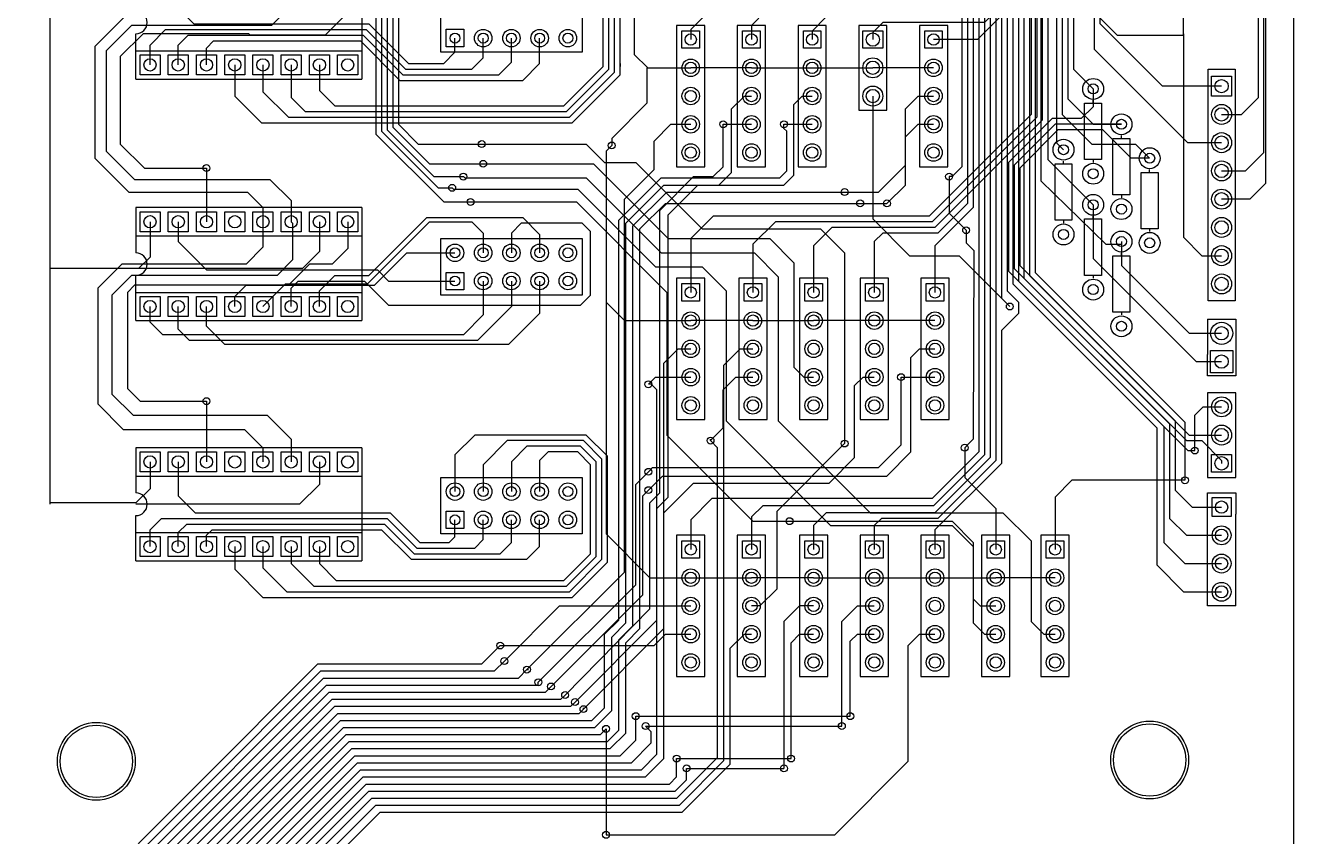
# Model space of a CAD drawing. Header units: millimetres. Extents: x 7 to 471, y -359 to -66.
# Drawn here: x 357.1 to 471.2, y -261 to -188.1 of the extents above; entities that cross this region are included whole.
import ezdxf

# ---------------------------------------------------------------- set-up
doc = ezdxf.new("R2010")
doc.units = ezdxf.units.MM

msp = doc.modelspace()

# ---------------------------------------------------------------- linework, layer by layer
for points in [[(471.17, -65.97), (471.17, -111.38), (471.17, -172.47), (471.17, -238.89), (471.17, -300.48)], [(376.05, -90.04), (387.48, -90.04), (390.14, -92.71), (390.14, -197.23), (393.45, -200.53), (398.27, -200.53)], [(390.65, -95.5), (390.65, -196.98), (392.43, -198.76), (398.14, -198.76)], [(389.64, -97.91), (389.64, -197.48), (393.83, -201.68), (396.49, -201.68)], [(389.13, -98.17), (389.13, -197.61), (394.21, -202.69), (395.48, -202.69)], [(389.13, -98.17), (389.13, -197.61), (390.91, -199.39)], [(432.44, -99.82), (432.44, -102.62), (433.96, -104.14), (445.64, -104.14), (448.44, -106.93), (448.44, -155.7), (445.9, -158.24), (445.9, -211.33), (458.85, -224.28), (458.85, -236.6), (461.26, -239.01), (464.69, -239.01)], [(434.98, -99.82), (434.98, -101.98), (436.63, -103.63), (446.02, -103.63), (448.95, -106.56), (448.95, -155.96), (446.41, -158.5), (446.41, -211.07), (459.49, -224.15), (459.49, -234.57), (461.39, -236.47), (464.69, -236.47)], [(437.51, -99.82), (437.51, -101.98), (438.66, -103.12), (446.28, -103.12), (449.45, -106.3), (449.45, -156.21), (446.91, -158.75), (446.91, -210.82), (459.99, -223.9), (459.99, -232.41), (461.52, -233.93), (464.69, -233.93)], [(440.05, -99.82), (440.05, -101.85), (440.82, -102.62), (446.53, -102.62), (449.96, -106.04), (449.96, -156.46), (447.42, -159), (447.42, -210.57), (460.5, -223.65), (460.5, -229.87), (462.03, -231.39), (464.69, -231.39)], [(442.59, -99.82), (442.59, -100.97), (443.74, -102.11), (446.79, -102.11), (450.47, -105.79), (450.47, -156.72), (447.93, -159.26), (447.93, -210.31), (461.39, -223.77), (461.39, -228.98)], [(388.62, -101.16), (388.62, -197.87), (394.72, -203.96), (397.13, -203.96)], [(432.44, -109.98), (432.44, -113.66), (433.58, -114.81), (445.26, -114.81), (445.9, -115.44), (445.9, -154.43), (443.36, -156.97), (443.36, -226.69), (438.78, -231.27), (423.42, -231.27), (422.4, -232.28), (422.4, -235.2)], [(434.98, -109.98), (434.98, -113.28), (435.99, -114.3), (445.52, -114.3), (446.41, -115.19), (446.41, -154.69), (443.86, -157.23), (443.86, -226.95), (438.91, -231.9), (429.13, -231.9), (427.99, -233.05), (427.99, -235.2)], [(437.51, -109.98), (437.51, -112.52), (438.78, -113.79), (445.77, -113.79), (446.91, -114.93), (446.91, -154.94), (444.37, -157.48), (444.37, -227.2), (439.17, -232.41), (434.09, -232.41), (433.45, -233.05), (433.45, -235.2)], [(442.59, -109.98), (442.59, -112.01), (443.36, -112.78), (446.28, -112.78), (447.93, -114.43), (447.93, -155.45), (445.39, -157.99), (445.39, -211.96), (446.41, -212.98), (446.41, -213.99), (444.88, -215.52), (444.88, -227.46), (438.91, -233.43), (438.91, -235.2)], [(440.05, -109.98), (440.05, -112.27), (441.07, -113.28), (446.02, -113.28), (447.42, -114.68), (447.42, -155.2), (444.88, -157.73), (444.88, -212.6), (445.64, -213.36)], [(464.69, -198.63), (461.64, -198.63), (453.26, -190.25), (453.26, -117.6), (454.28, -116.59), (457.07, -116.59)], [(464.69, -201.17), (466.85, -201.17), (468.5, -199.52), (468.5, -120.4), (464.57, -116.46), (459.74, -116.46), (459.61, -116.59)], [(464.69, -193.55), (459.36, -193.55), (453.77, -187.96), (453.77, -119.63), (454.28, -119.13), (457.07, -119.13)], [(464.69, -196.09), (466.47, -196.09), (468, -194.56), (468, -122.05), (465.07, -119.13), (459.61, -119.13)], [(437.51, -120.27), (437.51, -123.06), (438.66, -124.21), (443.1, -124.21), (445.44, -126.55), (445.44, -154.12), (442.85, -156.72), (442.85, -226.44), (438.66, -230.63), (418.85, -230.63), (416.94, -232.54), (416.94, -235.2)], [(432.44, -120.27), (432.44, -123.95), (433.96, -125.48), (442.85, -125.48), (444.5, -127.13), (444.5, -153.78), (441.83, -156.45), (441.83, -204.09), (439.17, -206.76), (434.21, -206.76), (433.45, -207.52), (433.45, -212.09)], [(434.98, -120.27), (434.98, -122.94), (436.88, -124.84), (442.98, -124.84), (444.99, -126.86), (444.99, -153.93), (442.34, -156.58), (442.34, -204.47), (438.91, -207.9), (438.91, -212.09)], [(411.73, -164.97), (410.59, -166.12), (410.59, -182.75), (411.86, -184.02), (411.86, -190.69), (413.07, -191.9), (416.94, -191.9)], [(435.36, -165.1), (435.36, -167.39), (436.63, -168.66), (443.86, -168.66), (447.55, -172.34), (447.55, -196.09), (444.75, -198.88)], [(437.9, -165.1), (437.9, -166.62), (439.42, -168.15), (444.12, -168.15), (448.06, -172.09), (448.06, -196.34), (444.75, -199.64)], [(440.44, -165.1), (440.44, -166.5), (441.58, -167.64), (444.37, -167.64), (448.56, -171.83), (448.56, -196.6), (444.75, -200.41)], [(451.36, -168.53), (458.98, -168.53), (461.9, -165.61), (466.6, -165.61), (468.63, -167.64), (468.63, -202.31), (467.23, -203.71), (464.69, -203.71)], [(448.44, -167.13), (448.44, -202.06), (454.28, -207.77), (455.68, -207.77)], [(449.07, -167.26), (449.07, -200.15), (453.14, -204.22)], [(449.83, -167.39), (449.83, -198.63), (450.47, -199.26)], [(450.34, -167.51), (450.34, -196.09), (453.01, -198.76), (456.95, -198.76), (458.22, -200.03)], [(359.28, -175.45), (359.28, -231.14)], [(422.66, -175.51), (422.66, -177.29), (423.8, -178.43), (438.15, -178.43), (441.32, -181.61), (441.32, -200.79), (440.44, -201.68), (440.18, -201.68)], [(383.41, -177.16), (417.45, -177.16), (419.74, -179.45), (425.83, -179.45), (426.08, -179.2), (451.1, -179.2), (453.14, -181.23), (453.14, -186.82), (455.29, -188.98), (461.26, -188.98), (461.26, -188.85), (461.26, -184.28), (461.52, -184.02), (464.69, -184.02)], [(410.59, -191.77), (410.59, -184.79), (406.91, -181.1), (398.27, -181.1), (395.73, -183.64), (395.73, -186.69)], [(378.46, -191.64), (378.46, -194.06), (380.75, -196.34), (406.02, -196.34), (410.08, -192.28), (410.08, -185.04), (406.91, -181.86), (405.64, -181.86)], [(381, -191.64), (381, -194.56), (382.27, -195.83), (405.76, -195.83), (409.57, -192.02), (409.57, -185.29), (406.91, -182.63), (402.21, -182.63), (400.81, -184.02), (400.81, -186.69)], [(383.54, -191.64), (383.54, -193.93), (384.94, -195.33), (405.51, -195.33), (409.07, -191.77), (409.07, -185.55), (406.65, -183.13), (404.88, -183.13), (403.35, -184.66), (403.35, -186.69)], [(378.46, -184.02), (378.46, -186.06), (377.19, -187.33), (366.01, -187.33), (363.35, -189.99), (363.35, -200.03), (366.39, -203.07), (377.06, -203.07), (378.46, -204.47), (378.46, -205.74)], [(386.08, -184.02), (386.08, -186.94), (384.05, -188.98), (377.32, -188.98), (377.19, -188.85), (367.67, -188.85), (365.63, -190.88), (365.63, -198.76), (367.79, -200.91), (373.38, -200.91)], [(370.84, -184.02), (370.84, -186.56), (372.24, -187.96), (387.99, -187.96), (391.54, -191.52), (394.72, -191.52), (395.73, -190.5), (395.73, -189.23)], [(381, -184.02), (381, -186.31), (379.22, -188.09), (376.05, -188.09)], [(445.01, -183.85), (445.01, -183.9), (442.59, -186.31), (419.1, -186.31), (416.94, -188.47), (416.94, -189.36)], [(445.52, -184.15), (442.85, -186.82), (423.67, -186.82), (422.4, -188.09), (422.4, -189.36)], [(446.02, -184.02), (446.02, -184.4), (443.1, -187.33), (429.13, -187.33), (427.86, -188.6), (427.86, -189.36)], [(446.53, -184.66), (443.36, -187.83), (434.21, -187.83), (433.32, -188.72), (433.32, -189.36)], [(387.35, -185.29), (387.35, -190.37)], [(447.04, -185.04), (442.72, -189.36), (438.78, -189.36)], [(450.85, -185.67), (450.85, -194.69), (453.14, -196.98), (455.68, -196.98)], [(451.36, -185.04), (451.36, -192.02), (453.14, -193.8)], [(376.05, -188.09), (366.65, -188.09), (364.36, -190.37), (364.36, -199.39), (366.9, -201.93), (379.09, -201.93), (381, -203.84), (381, -205.74)], [(418.21, -189.99), (418.21, -188.09), (415.67, -188.09), (415.67, -200.79), (418.21, -200.79)], [(423.67, -189.99), (423.67, -188.09), (421.13, -188.09), (421.13, -200.79), (423.67, -200.79)], [(429.13, -189.99), (429.13, -188.09), (426.59, -188.09), (426.59, -200.79), (429.13, -200.79)], [(434.59, -189.99), (434.59, -188.09), (432.05, -188.09), (432.05, -195.71), (434.59, -195.71)], [(440.05, -189.99), (440.05, -188.09), (437.51, -188.09), (437.51, -200.79), (440.05, -200.79)], [(367.03, -190.37), (367.03, -188.85)], [(368.3, -191.64), (368.3, -189.87), (369.7, -188.47), (387.73, -188.47), (391.29, -192.02), (397.26, -192.02), (398.27, -191.01), (398.27, -189.23)], [(370.84, -191.64), (370.84, -189.87), (371.73, -188.98), (387.48, -188.98), (391.03, -192.53), (399.67, -192.53), (400.81, -191.39), (400.81, -189.23)], [(373.38, -191.64), (373.38, -190.12), (374.01, -189.48), (387.22, -189.48), (390.78, -193.04), (401.83, -193.04), (403.35, -191.52), (403.35, -189.23)], [(461.26, -188.85), (461.26, -207.14), (462.92, -208.79), (464.69, -208.79)], [(367.03, -192.91), (367.03, -190.37)], [(367.03, -190.37), (387.35, -190.37)], [(387.35, -190.37), (387.35, -192.91)], [(418.21, -200.79), (418.21, -189.99)], [(423.67, -200.79), (423.67, -189.99)], [(429.13, -200.79), (429.13, -189.99)], [(434.59, -195.71), (434.59, -189.99)], [(440.05, -200.79), (440.05, -189.99)], [(375.92, -191.64), (375.92, -194.44), (378.33, -196.85), (406.27, -196.85), (410.59, -192.53), (410.59, -191.52), (410.59, -191.77)], [(413, -191.9), (413, -195.07), (409.83, -198.25), (409.83, -198.88)], [(422.4, -191.9), (416.94, -191.9)], [(422.4, -191.9), (427.86, -191.9)], [(427.86, -191.9), (433.32, -191.9)], [(438.78, -191.9), (433.32, -191.9)], [(463.47, -212.85), (463.47, -192.03)], [(463.47, -192.03), (465.91, -192.03)], [(465.91, -192.03), (465.91, -212.85)], [(367.03, -192.91), (387.35, -192.91)], [(453.14, -193.8), (453.14, -195.4), (452.07, -196.47), (449.45, -196.47), (445.52, -200.41)], [(255.4, -259.59), (255.4, -256.54), (256.29, -255.65), (268.22, -255.65), (272.8, -260.22), (272.8, -278.51), (276.61, -282.32), (354.58, -282.32), (385.7, -251.21), (408.3, -251.21), (409.83, -249.68), (409.83, -243.08), (411.1, -241.81), (411.1, -205.87), (414.53, -202.44), (425.32, -202.44), (426.21, -201.55), (426.21, -195.2), (426.97, -194.44), (427.86, -194.44)], [(413.89, -231.78), (413.89, -231.52), (414.91, -230.51), (414.91, -205.11), (417.58, -202.44), (419.48, -202.44), (420.62, -201.3), (420.62, -195.58), (421.77, -194.44), (422.4, -194.44)], [(433.32, -194.44), (433.32, -205.49), (436.63, -208.79), (441.07, -208.79), (445.64, -213.36)], [(434.59, -204.09), (436.25, -202.44), (436.25, -195.58), (437.39, -194.44), (438.78, -194.44)], [(452.37, -195.07), (453.14, -195.07)], [(452.37, -200.15), (452.37, -195.07)], [(453.14, -195.07), (453.14, -194.82)], [(453.14, -195.07), (453.9, -195.07)], [(453.9, -195.07), (453.9, -200.15)], [(252.86, -259.59), (252.86, -256.29), (254, -255.14), (268.48, -255.14), (273.3, -259.97), (273.3, -278.26), (276.86, -281.81), (354.2, -281.81), (385.45, -250.57), (408.05, -250.57), (409.19, -249.43), (409.19, -242.82), (410.46, -241.55), (410.46, -205.61), (414.27, -201.8), (424.94, -201.8), (425.58, -201.17), (425.58, -197.61), (425.32, -197.36), (425.32, -196.98)], [(402.21, -246), (410.97, -237.24), (410.97, -203.71), (413.64, -201.04), (413.64, -198.5), (415.16, -196.98), (416.94, -196.98)], [(413.26, -231.01), (414.15, -230.12), (414.15, -204.72), (417.2, -201.68), (418.97, -201.68), (419.86, -200.79), (419.86, -196.98)], [(419.86, -196.98), (422.4, -196.98)], [(425.32, -196.98), (427.86, -196.98)], [(433.83, -203.07), (436.25, -200.66), (436.25, -198.12), (437.39, -196.98), (438.78, -196.98)], [(455.68, -196.98), (449.71, -196.98), (446.02, -200.66)], [(458.22, -200.03), (456.56, -200.03), (454.02, -197.48), (449.96, -197.48), (446.53, -200.91)], [(454.91, -198.25), (455.68, -198.25)], [(454.91, -203.33), (454.91, -198.25)], [(455.68, -198.25), (455.68, -197.99)], [(455.68, -198.25), (456.44, -198.25)], [(456.44, -198.25), (456.44, -203.33)], [(398.14, -198.76), (407.54, -198.76), (409.19, -200.41), (411.99, -200.41), (417.96, -206.38), (428.62, -206.38), (430.78, -208.53), (430.78, -225.68)], [(409.83, -198.88), (409.32, -199.39), (409.32, -212.98), (410.97, -214.63), (416.94, -214.63)], [(444.75, -198.88), (438.4, -205.23), (418.97, -205.23), (416.94, -207.26), (416.94, -212.09)], [(398.27, -200.53), (408.18, -200.53), (414.91, -207.26), (424.05, -207.26), (426.21, -209.42), (426.21, -218.82), (427.1, -219.71), (427.99, -219.71)], [(444.75, -199.64), (438.66, -205.74), (424.56, -205.74), (422.53, -207.77), (422.53, -212.09)], [(444.75, -200.41), (438.91, -206.25), (429.64, -206.25), (427.99, -207.9), (427.99, -212.09)], [(445.52, -200.41), (445.52, -210.18), (461.64, -226.31), (462.28, -226.31)], [(446.02, -200.66), (446.02, -209.93), (461.52, -225.42), (462.92, -225.42), (464.69, -227.2), (464.69, -227.46)], [(449.71, -200.53), (450.47, -200.53)], [(449.71, -205.61), (449.71, -200.53)], [(450.47, -200.53), (450.47, -200.28)], [(450.47, -200.53), (451.23, -200.53)], [(451.23, -200.53), (451.23, -205.61)], [(453.14, -200.15), (452.37, -200.15)], [(453.14, -200.15), (453.14, -200.41)], [(453.9, -200.15), (453.14, -200.15)], [(373.38, -200.91), (373.38, -205.74)], [(396.49, -201.68), (396.62, -201.8), (407.54, -201.8), (414.27, -208.53), (422.66, -208.53), (424.81, -210.69), (424.81, -223.65), (433.07, -231.9), (445.01, -231.9), (447.55, -234.44), (447.55, -241.68), (448.69, -242.82), (449.71, -242.82)], [(440.18, -201.68), (440.18, -204.98), (441.71, -206.5)], [(446.53, -200.91), (446.53, -209.68), (461.77, -224.92), (464.69, -224.92)], [(457.45, -201.3), (458.22, -201.3)], [(457.45, -206.38), (457.45, -201.3)], [(458.22, -201.3), (458.22, -201.04)], [(458.22, -201.3), (458.98, -201.3)], [(458.98, -201.3), (458.98, -206.38)], [(395.48, -202.69), (395.6, -202.82), (406.78, -202.82), (413.77, -209.8), (417.96, -209.8), (420.12, -211.96), (420.12, -223.65), (429.51, -233.05), (440.44, -233.05), (442.34, -234.95), (442.34, -241.81), (443.36, -242.82), (444.37, -242.82)], [(260.48, -259.59), (260.48, -257.94), (261.75, -256.67), (267.72, -256.67), (271.78, -260.73), (271.78, -279.02), (276.1, -283.34), (355.35, -283.34), (386.21, -252.48), (409.45, -252.48), (410.46, -251.46), (410.46, -243.33), (411.73, -242.06), (411.73, -206.12), (414.78, -203.07), (430.78, -203.07)], [(263.02, -259.59), (263.02, -257.94), (263.78, -257.17), (267.46, -257.17), (271.27, -260.98), (271.27, -279.27), (275.84, -283.85), (355.73, -283.85), (386.46, -253.11), (409.7, -253.11), (411.1, -251.71), (411.1, -243.59), (412.37, -242.32), (412.37, -206.38), (414.66, -204.09), (432.18, -204.09)], [(397.13, -203.96), (406.65, -203.96), (414.78, -212.09), (414.78, -224.92), (422.53, -232.66), (425.83, -232.66)], [(430.78, -203.07), (433.83, -203.07)], [(432.18, -204.09), (434.59, -204.09)], [(455.68, -203.33), (454.91, -203.33)], [(455.68, -203.33), (455.68, -203.58)], [(456.44, -203.33), (455.68, -203.33)], [(387.35, -204.47), (367.03, -204.47)], [(367.03, -204.47), (367.03, -207.01)], [(387.35, -204.47), (387.35, -207.01)], [(453.14, -204.22), (453.14, -209.04), (462.41, -218.31), (464.69, -218.31)], [(453.14, -205.49), (453.14, -205.23)], [(368.3, -205.74), (368.3, -208.91), (367.28, -209.93), (359.28, -209.93)], [(378.46, -205.74), (378.46, -208.03), (376.94, -209.55), (365.76, -209.55), (363.6, -211.71), (363.6, -222.12), (365.89, -224.41), (376.81, -224.41), (378.46, -226.06), (378.46, -227.33)], [(381, -205.74), (381.13, -205.87), (381.13, -209.17), (379.73, -210.57), (366.65, -210.57), (364.87, -212.34), (364.87, -221.23), (366.78, -223.14), (378.84, -223.14), (381, -225.3), (381, -227.33)], [(386.08, -205.74), (386.08, -208.15), (384.68, -209.55), (382.65, -209.55), (380.75, -211.45), (366.9, -211.45), (366.27, -212.09), (366.27, -213.87)], [(383.54, -205.74), (383.54, -208.41), (382.02, -209.93), (366.33, -209.93)], [(370.84, -205.74), (370.84, -207.52), (373.38, -210.06), (388.75, -210.06), (389.76, -211.07), (395.73, -211.07)], [(378.46, -213.36), (380.49, -211.33), (387.86, -211.33), (393.45, -205.74), (397.26, -205.74), (398.27, -206.76), (398.27, -208.53)], [(381, -213.36), (381, -211.71), (381.63, -211.07), (387.6, -211.07), (389.76, -213.23), (407.03, -213.23), (407.92, -212.34), (407.92, -206.63), (407.16, -205.87), (401.7, -205.87), (400.81, -206.76), (400.81, -208.53)], [(383.54, -213.36), (383.54, -211.96), (384.94, -210.57), (387.99, -210.57), (393.19, -205.36), (401.83, -205.36), (403.35, -206.88), (403.35, -208.53)], [(450.47, -205.61), (449.71, -205.61)], [(450.47, -205.61), (450.47, -205.87)], [(451.23, -205.61), (450.47, -205.61)], [(452.37, -205.49), (453.14, -205.49)], [(452.37, -210.57), (452.37, -205.49)], [(453.14, -205.49), (453.9, -205.49)], [(453.9, -205.49), (453.9, -210.57)], [(458.22, -206.38), (457.45, -206.38)], [(458.22, -206.38), (458.22, -206.63)], [(458.98, -206.38), (458.22, -206.38)], [(367.03, -207.01), (387.35, -207.01)], [(367.03, -207.01), (367.03, -208.53)], [(387.35, -207.01), (387.35, -212.09)], [(441.71, -206.5), (441.71, -207.64), (442.39, -208.33), (442.34, -225.3), (441.96, -225.68), (441.58, -226.06)], [(455.68, -207.52), (455.68, -209.68), (461.77, -215.77), (464.69, -215.77)], [(375.92, -213.36), (375.92, -212.47), (376.94, -211.45), (388.49, -211.45), (391.41, -208.53), (395.73, -208.53)], [(455.68, -208.79), (455.68, -208.53)], [(454.91, -208.79), (455.68, -208.79)], [(454.91, -213.87), (454.91, -208.79)], [(455.68, -208.79), (456.44, -208.79)], [(456.44, -208.79), (456.44, -213.87)], [(367.03, -212.09), (367.03, -210.57)], [(418.21, -212.72), (418.21, -210.82), (415.67, -210.82), (415.67, -223.52), (418.21, -223.52)], [(423.8, -212.72), (423.8, -210.82), (421.26, -210.82), (421.26, -223.52), (423.8, -223.52)], [(429.26, -212.72), (429.26, -210.82), (426.72, -210.82), (426.72, -223.52), (429.26, -223.52)], [(434.72, -212.72), (434.72, -210.82), (432.18, -210.82), (432.18, -223.52), (434.72, -223.52)], [(440.18, -212.72), (440.18, -210.82), (437.64, -210.82), (437.64, -223.52), (440.18, -223.52)], [(453.14, -210.57), (452.37, -210.57)], [(453.14, -210.57), (453.14, -210.82)], [(453.9, -210.57), (453.14, -210.57)], [(367.03, -214.63), (367.03, -212.09)], [(367.03, -212.09), (387.35, -212.09)], [(398.27, -211.07), (398.27, -214.12), (396.49, -215.9), (369.44, -215.9), (368.3, -214.76), (368.3, -213.36)], [(400.81, -211.07), (400.81, -213.36), (397.76, -216.41), (371.86, -216.41), (370.84, -215.39), (370.84, -213.36)], [(403.35, -211.07), (403.35, -213.99), (400.56, -216.79), (375.03, -216.79), (373.38, -215.14), (373.38, -213.36)], [(387.35, -212.09), (387.35, -214.63)], [(409.32, -212.98), (409.32, -233.81), (413.26, -237.74), (416.94, -237.74)], [(418.21, -223.52), (418.21, -212.72)], [(423.8, -223.52), (423.8, -212.72)], [(429.26, -223.52), (429.26, -212.72)], [(434.72, -223.52), (434.72, -212.72)], [(440.18, -223.52), (440.18, -212.72)], [(465.91, -212.85), (463.47, -212.85)], [(366.27, -213.87), (366.27, -220.73), (367.41, -221.87), (373.38, -221.87)], [(455.68, -213.87), (454.91, -213.87)], [(455.68, -213.87), (455.68, -214.12)], [(456.44, -213.87), (455.68, -213.87)], [(367.03, -214.63), (387.35, -214.63)], [(422.53, -214.63), (416.94, -214.63)], [(422.53, -214.63), (427.99, -214.63)], [(433.45, -214.63), (427.99, -214.63)], [(438.91, -214.63), (433.45, -214.63)], [(463.42, -214.5), (465.96, -214.5), (465.96, -219.58), (463.42, -219.58), (463.42, -217.68)], [(463.42, -214.5), (463.42, -217.68)], [(252.86, -285.62), (252.86, -282.19), (254, -281.05), (270, -281.05), (274.83, -285.88), (357.25, -285.88), (387.48, -255.65), (412.88, -255.65), (414.53, -254), (414.53, -218.44), (415.8, -217.17), (416.94, -217.17)], [(263.02, -285.62), (263.02, -283.72), (263.65, -283.08), (268.99, -283.08), (273.81, -287.91), (358.89, -287.91), (388.61, -258.19), (415.92, -258.19), (419.92, -254.19), (419.92, -218.64), (421.39, -217.17), (422.53, -217.17)], [(413.13, -229.87), (414.4, -228.6), (434.59, -228.6), (436.75, -226.44), (436.75, -217.93), (437.51, -217.17), (438.91, -217.17)], [(407.29, -249.56), (414.53, -242.32), (414.53, -231.9), (417.2, -229.23), (429.39, -229.23), (431.67, -226.95), (431.67, -220.47), (432.44, -219.71), (433.45, -219.71)], [(413.13, -228.22), (413.51, -227.84), (433.83, -227.84), (435.86, -225.81), (435.86, -219.71)], [(413.13, -220.35), (413.77, -219.71), (416.94, -219.71)], [(413.13, -220.35), (413.77, -219.71), (416.94, -219.71)], [(418.72, -225.42), (419.86, -224.28), (419.86, -220.85), (421, -219.71), (422.53, -219.71)], [(435.86, -219.71), (438.91, -219.71)], [(250.32, -285.62), (250.19, -285.5), (250.19, -282.07), (251.71, -280.54), (270.26, -280.54), (275.08, -285.37), (356.87, -285.37), (387.22, -255.02), (412.5, -255.02), (413.89, -253.62), (413.89, -220.85), (413.38, -220.35), (413.13, -220.35)], [(463.42, -226.82), (463.42, -228.73), (465.96, -228.73), (465.96, -221.11), (463.42, -221.11)], [(463.42, -221.11), (463.42, -226.82)], [(373.38, -221.87), (373.38, -227.33)], [(462.28, -226.31), (462.28, -223.14), (463.04, -222.38), (464.69, -222.38)], [(260.48, -285.62), (260.48, -283.85), (261.75, -282.58), (269.24, -282.58), (274.07, -287.4), (358.39, -287.4), (388.24, -257.56), (415.7, -257.56), (419.35, -253.9), (419.35, -226.06), (418.72, -225.42), (418.72, -225.3)], [(375.92, -234.95), (375.92, -236.98), (378.46, -239.52), (406.27, -239.52), (409.45, -236.35), (409.45, -226.82), (407.54, -224.92), (397.51, -224.92), (395.73, -226.69), (395.73, -230)], [(378.46, -234.95), (378.46, -236.86), (380.62, -239.01), (406.02, -239.01), (408.94, -236.09), (408.94, -227.08), (407.29, -225.42), (400.43, -225.42), (398.27, -227.58), (398.27, -230)], [(430.78, -225.68), (424.69, -231.78), (424.69, -238.76), (423.16, -240.28), (422.4, -240.28)], [(387.35, -226.06), (367.03, -226.06)], [(367.03, -226.06), (367.03, -228.6)], [(383.54, -234.95), (383.54, -236.47), (385.06, -238), (405.51, -238), (407.92, -235.59), (407.92, -227.58), (406.78, -226.44), (404.11, -226.44), (403.35, -227.2), (403.35, -230)], [(387.35, -226.06), (387.35, -228.6)], [(408.43, -233.93), (408.43, -227.33), (407.03, -225.93), (402.21, -225.93), (400.81, -227.33), (400.81, -230)], [(441.58, -226.06), (441.58, -228.73), (444.37, -231.52), (444.37, -235.2)], [(368.3, -227.33), (368.3, -229.74), (367.03, -231.01), (359.28, -231.01)], [(383.54, -227.33), (383.54, -229.36), (381.76, -231.14), (367.03, -231.14)], [(370.84, -227.33), (370.84, -230.38), (372.36, -231.9), (389.89, -231.9), (392.56, -234.57), (395.22, -234.57), (395.73, -234.06), (395.73, -232.54)], [(252.86, -233.55), (252.86, -229.74), (253.62, -228.98), (272.16, -228.98), (277.37, -234.19), (277.37, -276.22), (278.89, -277.75), (351.16, -277.75), (383.41, -245.49), (398.14, -245.49), (399.8, -243.84)], [(367.03, -228.6), (387.35, -228.6)], [(367.03, -228.6), (367.03, -230.12)], [(387.35, -228.6), (387.35, -233.68)], [(403.23, -247.14), (411.99, -238.38), (411.99, -229.36), (413.13, -228.22), (413.13, -228.22)], [(461.39, -228.98), (451.23, -228.98), (449.71, -230.51), (449.71, -235.2)], [(255.4, -233.55), (255.4, -230.38), (256.29, -229.49), (271.91, -229.49), (276.86, -234.44), (276.86, -276.48), (278.64, -278.26), (351.54, -278.26), (383.67, -246.13), (399.29, -246.13), (400.18, -245.24)], [(257.94, -233.55), (257.94, -231.14), (259.08, -230), (271.65, -230), (276.35, -234.7), (276.35, -276.73), (278.38, -278.77), (351.92, -278.77), (383.92, -246.76), (401.45, -246.76), (402.21, -246), (402.34, -246)], [(404.37, -247.52), (412.62, -239.27), (412.62, -230.38), (413.13, -229.87)], [(465.96, -240.28), (463.42, -240.28), (463.42, -230.12), (465.96, -230.12), (465.96, -232.03)], [(260.48, -233.55), (260.48, -231.01), (260.99, -230.51), (271.4, -230.51), (275.84, -234.95), (275.84, -276.99), (278.13, -279.27), (352.3, -279.27), (384.18, -247.4), (403.23, -247.4), (403.23, -247.14)], [(263.02, -233.55), (263.02, -231.78), (263.78, -231.01), (271.14, -231.01), (275.34, -235.2), (275.34, -277.24), (277.88, -279.78), (352.68, -279.78), (384.43, -248.03), (403.86, -248.03), (404.37, -247.52)], [(265.56, -233.43), (265.56, -231.9), (265.94, -231.52), (270.89, -231.52), (274.83, -235.46), (274.83, -277.51), (277.61, -280.29), (353.06, -280.29), (384.68, -248.67), (405.26, -248.67), (405.64, -248.29)], [(405.64, -248.29), (413.26, -240.54), (413.26, -231.01)], [(367.03, -233.68), (367.03, -232.16)], [(368.3, -234.95), (368.3, -233.43), (369.32, -232.41), (389.64, -232.41), (392.3, -235.08), (397.51, -235.08), (398.27, -234.32), (398.27, -232.54)], [(370.84, -234.95), (370.84, -233.68), (371.6, -232.92), (389.38, -232.92), (392.05, -235.59), (399.8, -235.59), (400.81, -234.57), (400.81, -232.54)], [(373.38, -234.95), (373.38, -233.93), (373.89, -233.43), (389.13, -233.43), (391.79, -236.09), (402.21, -236.09), (403.35, -234.95), (403.35, -232.54)], [(406.53, -248.92), (413.89, -241.55), (413.89, -231.78)], [(425.83, -232.66), (440.44, -232.66), (442.34, -234.57), (442.34, -239.65), (442.98, -240.28), (444.37, -240.28)], [(465.96, -240.28), (465.96, -232.03)], [(367.03, -236.22), (367.03, -233.68)], [(367.03, -233.68), (387.35, -233.68)], [(387.35, -233.68), (387.35, -236.22)], [(381, -234.95), (381, -236.47), (383.03, -238.51), (405.76, -238.51), (408.43, -235.84), (408.43, -233.93)], [(418.21, -235.84), (418.21, -233.93), (415.67, -233.93), (415.67, -246.63), (418.21, -246.63)], [(423.67, -235.84), (423.67, -233.93), (421.13, -233.93), (421.13, -246.63), (423.67, -246.63)], [(429.26, -235.84), (429.26, -233.93), (426.72, -233.93), (426.72, -246.63), (429.26, -246.63)], [(434.72, -235.84), (434.72, -233.93), (432.18, -233.93), (432.18, -246.63), (434.72, -246.63)], [(440.18, -235.84), (440.18, -233.93), (437.64, -233.93), (437.64, -246.63), (440.18, -246.63)], [(445.64, -235.84), (445.64, -233.93), (443.1, -233.93), (443.1, -246.63), (445.64, -246.63)], [(450.98, -235.84), (450.98, -233.93), (448.44, -233.93), (448.44, -246.63), (450.98, -246.63)], [(418.21, -246.63), (418.21, -235.84)], [(423.67, -246.63), (423.67, -235.84)], [(429.26, -246.63), (429.26, -235.84)], [(434.72, -246.63), (434.72, -235.84)], [(440.18, -246.63), (440.18, -235.84)], [(445.64, -246.63), (445.64, -235.84)], [(450.98, -246.63), (450.98, -235.84)], [(367.03, -236.22), (387.35, -236.22)], [(416.94, -237.74), (422.4, -237.74)], [(427.99, -237.74), (422.4, -237.74)], [(427.99, -237.74), (433.45, -237.74)], [(433.45, -237.74), (438.91, -237.74)], [(438.91, -237.74), (444.37, -237.74)], [(449.71, -237.74), (444.37, -237.74)], [(400.18, -245.24), (405.13, -240.28), (416.94, -240.28)], [(427.99, -240.28), (426.72, -240.28), (425.32, -241.68), (425.32, -254.89)], [(430.53, -251.08), (430.53, -241.68), (431.93, -240.28), (433.45, -240.28)], [(265.56, -285.62), (265.56, -284.23), (266.19, -283.59), (268.73, -283.59), (273.56, -288.42), (359.41, -288.42), (389, -258.83), (416.18, -258.83), (420.5, -254.51), (420.5, -244.09), (421.77, -242.82), (422.4, -242.82)], [(399.8, -243.84), (413.64, -243.84), (414.66, -242.82), (416.94, -242.82)], [(409.32, -260.86), (429.89, -260.86), (436.5, -254.25), (436.5, -243.84), (437.51, -242.82), (438.91, -242.82)], [(425.96, -254), (425.96, -243.59), (426.72, -242.82), (427.99, -242.82)], [(431.29, -250.19), (431.29, -243.46), (431.93, -242.82), (433.45, -242.82)], [(250.32, -254.13), (268.99, -254.13), (274.32, -259.46), (274.32, -277.75), (277.37, -280.8), (353.44, -280.8), (384.94, -249.3), (406.15, -249.3), (406.53, -248.92)], [(250.32, -259.59), (250.32, -256.29), (252.02, -254.58), (252.08, -254.63), (268.73, -254.63), (273.81, -259.71), (273.81, -278), (277.11, -281.31), (353.82, -281.31), (385.19, -249.94), (406.91, -249.94), (407.29, -249.56), (407.29, -249.43)], [(265.56, -259.59), (265.56, -258.19), (266.06, -257.68), (267.21, -257.68), (270.76, -261.24), (270.76, -279.53), (275.59, -284.35), (356.11, -284.35), (386.72, -253.75), (410.59, -253.75), (411.99, -252.35), (411.99, -250.19)], [(411.99, -250.19), (431.29, -250.19)], [(245.87, -285.62), (245.87, -282.07), (247.9, -280.04), (270.51, -280.04), (275.34, -284.86), (356.49, -284.86), (386.97, -254.38), (411.61, -254.38), (413.38, -252.6), (413.38, -251.59), (412.88, -251.08)], [(257.94, -259.59), (257.94, -257.56), (259.33, -256.16), (267.97, -256.16), (272.29, -260.48), (272.29, -278.77), (276.35, -282.83), (354.97, -282.83), (385.95, -251.84), (408.81, -251.84), (409.32, -251.33)], [(409.32, -251.33), (409.32, -260.86)], [(412.88, -251.08), (430.53, -251.08)], [(255.4, -285.62), (255.27, -285.5), (255.27, -282.45), (256.16, -281.56), (269.75, -281.56), (274.57, -286.38), (357.63, -286.38), (387.73, -256.29), (415.04, -256.29), (415.67, -255.65), (415.67, -254)], [(415.67, -254), (425.96, -254)], [(257.94, -285.62), (257.94, -283.21), (259.08, -282.07), (269.49, -282.07), (274.32, -286.89), (358.01, -286.89), (387.99, -256.92), (415.54, -256.92), (416.56, -255.9), (416.56, -254.89)], [(416.56, -254.89), (425.32, -254.89)]]:
    msp.add_lwpolyline(points)
for points in [[(394.46, -185.42), (407.16, -185.42), (407.16, -190.5), (394.46, -190.5), (394.46, -185.42)], [(394.94, -188.44), (396.52, -188.44), (396.52, -190.02), (394.94, -190.02)], [(417.73, -188.57), (417.73, -190.14), (416.15, -190.14), (416.15, -188.57)], [(423.19, -188.57), (423.19, -190.14), (421.61, -190.14), (421.61, -188.57)], [(428.65, -188.57), (428.65, -190.14), (427.08, -190.14), (427.08, -188.57)], [(434.22, -188.57), (434.22, -190.14), (432.42, -190.14), (432.42, -188.57)], [(439.57, -188.57), (439.57, -190.14), (438, -190.14), (438, -188.57)], [(367.4, -190.74), (369.2, -190.74), (369.2, -192.54), (367.4, -192.54)], [(369.94, -190.74), (371.74, -190.74), (371.74, -192.54), (369.94, -192.54)], [(372.48, -190.74), (374.28, -190.74), (374.28, -192.54), (372.48, -192.54)], [(375.02, -190.74), (376.82, -190.74), (376.82, -192.54), (375.02, -192.54)], [(377.56, -190.74), (379.36, -190.74), (379.36, -192.54), (377.56, -192.54)], [(380.1, -190.74), (381.9, -190.74), (381.9, -192.54), (380.1, -192.54)], [(382.64, -190.74), (384.44, -190.74), (384.44, -192.54), (382.64, -192.54)], [(385.18, -190.74), (386.98, -190.74), (386.98, -192.54), (385.18, -192.54)], [(465.59, -192.65), (465.59, -194.45), (463.79, -194.45), (463.79, -192.65)], [(367.4, -204.84), (369.2, -204.84), (369.2, -206.64), (367.4, -206.64)], [(369.94, -204.84), (371.74, -204.84), (371.74, -206.64), (369.94, -206.64)], [(372.48, -204.84), (374.28, -204.84), (374.28, -206.64), (372.48, -206.64)], [(375.02, -204.84), (376.82, -204.84), (376.82, -206.64), (375.02, -206.64)], [(377.56, -204.84), (379.36, -204.84), (379.36, -206.64), (377.56, -206.64)], [(380.1, -204.84), (381.9, -204.84), (381.9, -206.64), (380.1, -206.64)], [(382.64, -204.84), (384.44, -204.84), (384.44, -206.64), (382.64, -206.64)], [(385.18, -204.84), (386.98, -204.84), (386.98, -206.64), (385.18, -206.64)], [(394.46, -207.26), (407.16, -207.26), (407.16, -212.34), (394.46, -212.34), (394.46, -207.26)], [(394.94, -210.29), (396.52, -210.29), (396.52, -211.86), (394.94, -211.86)], [(417.73, -211.3), (417.73, -212.88), (416.15, -212.88), (416.15, -211.3)], [(423.32, -211.3), (423.32, -212.88), (421.74, -212.88), (421.74, -211.3)], [(428.78, -211.3), (428.78, -212.88), (427.2, -212.88), (427.2, -211.3)], [(434.24, -211.3), (434.24, -212.88), (432.66, -212.88), (432.66, -211.3)], [(439.7, -211.3), (439.7, -212.88), (438.12, -212.88), (438.12, -211.3)], [(367.4, -212.46), (369.2, -212.46), (369.2, -214.26), (367.4, -214.26)], [(369.94, -212.46), (371.74, -212.46), (371.74, -214.26), (369.94, -214.26)], [(372.48, -212.46), (374.28, -212.46), (374.28, -214.26), (372.48, -214.26)], [(375.02, -212.46), (376.82, -212.46), (376.82, -214.26), (375.02, -214.26)], [(377.56, -212.46), (379.36, -212.46), (379.36, -214.26), (377.56, -214.26)], [(380.1, -212.46), (381.9, -212.46), (381.9, -214.26), (380.1, -214.26)], [(382.64, -212.46), (384.44, -212.46), (384.44, -214.26), (382.64, -214.26)], [(385.18, -212.46), (386.98, -212.46), (386.98, -214.26), (385.18, -214.26)], [(463.69, -219.31), (463.69, -217.31), (465.69, -217.31), (465.69, -219.31)], [(367.4, -226.43), (369.2, -226.43), (369.2, -228.23), (367.4, -228.23)], [(369.94, -226.43), (371.74, -226.43), (371.74, -228.23), (369.94, -228.23)], [(372.48, -226.43), (374.28, -226.43), (374.28, -228.23), (372.48, -228.23)], [(375.02, -226.43), (376.82, -226.43), (376.82, -228.23), (375.02, -228.23)], [(377.56, -226.43), (379.36, -226.43), (379.36, -228.23), (377.56, -228.23)], [(380.1, -226.43), (381.9, -226.43), (381.9, -228.23), (380.1, -228.23)], [(382.64, -226.43), (384.44, -226.43), (384.44, -228.23), (382.64, -228.23)], [(385.18, -226.43), (386.98, -226.43), (386.98, -228.23), (385.18, -228.23)], [(463.79, -228.24), (463.79, -226.67), (465.59, -226.67), (465.59, -228.24)], [(394.46, -228.73), (407.16, -228.73), (407.16, -233.81), (394.46, -233.81), (394.46, -228.73)], [(465.54, -230.54), (465.54, -232.24), (463.84, -232.24), (463.84, -230.54)], [(394.94, -231.75), (396.52, -231.75), (396.52, -233.32), (394.94, -233.32)], [(367.4, -234.05), (369.2, -234.05), (369.2, -235.85), (367.4, -235.85)], [(369.94, -234.05), (371.74, -234.05), (371.74, -235.85), (369.94, -235.85)], [(372.48, -234.05), (374.28, -234.05), (374.28, -235.85), (372.48, -235.85)], [(375.02, -234.05), (376.82, -234.05), (376.82, -235.85), (375.02, -235.85)], [(377.56, -234.05), (379.36, -234.05), (379.36, -235.85), (377.56, -235.85)], [(380.1, -234.05), (381.9, -234.05), (381.9, -235.85), (380.1, -235.85)], [(382.64, -234.05), (384.44, -234.05), (384.44, -235.85), (382.64, -235.85)], [(385.18, -234.05), (386.98, -234.05), (386.98, -235.85), (385.18, -235.85)], [(417.73, -234.42), (417.73, -235.99), (416.15, -235.99), (416.15, -234.42)], [(423.19, -234.42), (423.19, -235.99), (421.61, -235.99), (421.61, -234.42)], [(428.78, -234.42), (428.78, -235.99), (427.2, -235.99), (427.2, -234.42)], [(434.24, -234.42), (434.24, -235.99), (432.66, -235.99), (432.66, -234.42)], [(439.7, -234.42), (439.7, -235.99), (438.12, -235.99), (438.12, -234.42)], [(445.16, -234.42), (445.16, -235.99), (443.59, -235.99), (443.59, -234.42)], [(450.49, -234.42), (450.49, -235.99), (448.92, -235.99), (448.92, -234.42)]]:
    msp.add_lwpolyline(points, close=True)
for centre, radius in [((395.73, -189.23), 0.445), ((398.27, -189.23), 0.787), ((398.27, -189.23), 0.445), ((400.81, -189.23), 0.787), ((400.81, -189.23), 0.445), ((403.35, -189.23), 0.787), ((403.35, -189.23), 0.445), ((405.89, -189.23), 0.787), ((405.89, -189.23), 0.445), ((416.94, -189.36), 0.51), ((422.4, -189.36), 0.51), ((427.86, -189.36), 0.51), ((433.32, -189.36), 0.6), ((438.78, -189.36), 0.51), ((368.3, -191.64), 0.55), ((370.84, -191.64), 0.55), ((373.38, -191.64), 0.55), ((375.92, -191.64), 0.55), ((378.46, -191.64), 0.55), ((381, -191.64), 0.55), ((383.54, -191.64), 0.55), ((386.08, -191.64), 0.55), ((416.94, -191.9), 0.787), ((416.94, -191.9), 0.51), ((422.4, -191.9), 0.787), ((422.4, -191.9), 0.51), ((427.86, -191.9), 0.787), ((427.86, -191.9), 0.51), ((433.32, -191.9), 0.9), ((433.32, -191.9), 0.6), ((438.78, -191.9), 0.787), ((438.78, -191.9), 0.51), ((416.94, -194.44), 0.787), ((416.94, -194.44), 0.51), ((422.4, -194.44), 0.787), ((422.4, -194.44), 0.51), ((427.86, -194.44), 0.787), ((427.86, -194.44), 0.51), ((433.32, -194.44), 0.9), ((433.32, -194.44), 0.6), ((438.78, -194.44), 0.787), ((438.78, -194.44), 0.51), ((453.14, -193.8), 0.94), ((453.14, -193.8), 0.45), ((464.69, -193.55), 0.6), ((416.94, -196.98), 0.787), ((422.4, -196.98), 0.787), ((427.86, -196.98), 0.787), ((438.78, -196.98), 0.787), ((455.68, -196.98), 0.94), ((464.69, -196.09), 0.9), ((464.69, -196.09), 0.6), ((416.94, -196.98), 0.51), ((419.86, -196.98), 0.31), ((422.4, -196.98), 0.51), ((425.32, -196.98), 0.31), ((427.86, -196.98), 0.51), ((438.78, -196.98), 0.51), ((455.68, -196.98), 0.45), ((398.14, -198.76), 0.31), ((450.47, -199.26), 0.94), ((464.69, -198.63), 0.9), ((464.69, -198.63), 0.6), ((409.83, -198.88), 0.31), ((416.94, -199.52), 0.787), ((416.94, -199.52), 0.51), ((422.4, -199.52), 0.787), ((422.4, -199.52), 0.51), ((427.86, -199.52), 0.787), ((427.86, -199.52), 0.51), ((438.78, -199.52), 0.787), ((438.78, -199.52), 0.51), ((450.47, -199.26), 0.45), ((458.22, -200.03), 0.94), ((458.22, -200.03), 0.45), ((373.38, -200.91), 0.31), ((398.27, -200.53), 0.31), ((453.14, -201.42), 0.94), ((464.69, -201.17), 0.9), ((464.69, -201.17), 0.6), ((396.49, -201.68), 0.31), ((440.18, -201.68), 0.31), ((453.14, -201.42), 0.45), ((395.48, -202.69), 0.31), ((430.78, -203.07), 0.31), ((464.69, -203.71), 0.9), ((397.13, -203.96), 0.31), ((432.18, -204.09), 0.31), ((434.59, -204.09), 0.31), ((453.14, -204.22), 0.94), ((453.14, -204.22), 0.45), ((455.68, -204.6), 0.94), ((455.68, -204.6), 0.45), ((464.69, -203.71), 0.6), ((368.3, -205.74), 0.55), ((370.84, -205.74), 0.55), ((373.38, -205.74), 0.55), ((375.92, -205.74), 0.55), ((378.46, -205.74), 0.55), ((381, -205.74), 0.55), ((383.54, -205.74), 0.55), ((386.08, -205.74), 0.55), ((441.71, -206.5), 0.31), ((450.47, -206.88), 0.94), ((450.47, -206.88), 0.45), ((464.69, -206.25), 0.9), ((464.69, -206.25), 0.6), ((455.68, -207.52), 0.94), ((455.68, -207.52), 0.45), ((458.22, -207.64), 0.94), ((458.22, -207.64), 0.45), ((395.73, -208.53), 0.787), ((395.73, -208.53), 0.445), ((398.27, -208.53), 0.787), ((398.27, -208.53), 0.445), ((400.81, -208.53), 0.787), ((400.81, -208.53), 0.445), ((403.35, -208.53), 0.787), ((403.35, -208.53), 0.445), ((405.89, -208.53), 0.787), ((405.89, -208.53), 0.445), ((464.69, -208.79), 0.9), ((464.69, -208.79), 0.6), ((395.73, -211.07), 0.445), ((398.27, -211.07), 0.787), ((398.27, -211.07), 0.445), ((400.81, -211.07), 0.787), ((400.81, -211.07), 0.445), ((403.35, -211.07), 0.787), ((403.35, -211.07), 0.445), ((405.89, -211.07), 0.787), ((405.89, -211.07), 0.445), ((453.14, -211.84), 0.94), ((464.69, -211.33), 0.9), ((464.69, -211.33), 0.6), ((416.94, -212.09), 0.51), ((422.53, -212.09), 0.51), ((427.99, -212.09), 0.51), ((433.45, -212.09), 0.51), ((438.91, -212.09), 0.51), ((453.14, -211.84), 0.45), ((368.3, -213.36), 0.55), ((370.84, -213.36), 0.55), ((373.38, -213.36), 0.55), ((375.92, -213.36), 0.55), ((378.46, -213.36), 0.55), ((381, -213.36), 0.55), ((383.54, -213.36), 0.55), ((386.08, -213.36), 0.55), ((445.64, -213.36), 0.31), ((416.94, -214.63), 0.787), ((416.94, -214.63), 0.51), ((422.53, -214.63), 0.787), ((422.53, -214.63), 0.51), ((427.99, -214.63), 0.787), ((427.99, -214.63), 0.51), ((433.45, -214.63), 0.787), ((433.45, -214.63), 0.51), ((438.91, -214.63), 0.787), ((438.91, -214.63), 0.51), ((455.68, -215.14), 0.94), ((455.68, -215.14), 0.45), ((464.69, -215.77), 1), ((464.69, -215.77), 0.6), ((416.94, -217.17), 0.787), ((416.94, -217.17), 0.51), ((422.53, -217.17), 0.787), ((422.53, -217.17), 0.51), ((427.99, -217.17), 0.787), ((427.99, -217.17), 0.51), ((433.45, -217.17), 0.787), ((433.45, -217.17), 0.51), ((438.91, -217.17), 0.787), ((438.91, -217.17), 0.51), ((464.69, -218.31), 0.6), ((416.94, -219.71), 0.787), ((422.53, -219.71), 0.787), ((427.99, -219.71), 0.787), ((433.45, -219.71), 0.787), ((438.91, -219.71), 0.787), ((413.13, -220.35), 0.31), ((416.94, -219.71), 0.51), ((422.53, -219.71), 0.51), ((427.99, -219.71), 0.51), ((433.45, -219.71), 0.51), ((435.86, -219.71), 0.31), ((438.91, -219.71), 0.51), ((373.38, -221.87), 0.31), ((416.94, -222.25), 0.787), ((416.94, -222.25), 0.51), ((422.53, -222.25), 0.787), ((422.53, -222.25), 0.51), ((427.99, -222.25), 0.787), ((427.99, -222.25), 0.51), ((433.45, -222.25), 0.787), ((433.45, -222.25), 0.51), ((438.91, -222.25), 0.787), ((438.91, -222.25), 0.51), ((464.69, -222.38), 0.9), ((464.69, -222.38), 0.6), ((464.69, -224.92), 0.9), ((464.69, -224.92), 0.6), ((418.72, -225.42), 0.31), ((430.78, -225.68), 0.31), ((441.58, -226.06), 0.31), ((368.3, -227.33), 0.55), ((370.84, -227.33), 0.55), ((373.38, -227.33), 0.55), ((375.92, -227.33), 0.55), ((378.46, -227.33), 0.55), ((381, -227.33), 0.55), ((383.54, -227.33), 0.55), ((386.08, -227.33), 0.55), ((462.28, -226.31), 0.31), ((464.69, -227.46), 0.6), ((413.13, -228.22), 0.31), ((395.73, -230), 0.787), ((398.27, -230), 0.787), ((400.81, -230), 0.787), ((403.35, -230), 0.787), ((405.89, -230), 0.787), ((461.39, -228.98), 0.31), ((395.73, -230), 0.445), ((398.27, -230), 0.445), ((400.81, -230), 0.445), ((403.35, -230), 0.445), ((405.89, -230), 0.445), ((413.13, -229.87), 0.31), ((464.69, -231.39), 0.55), ((395.73, -232.54), 0.445), ((398.27, -232.54), 0.787), ((398.27, -232.54), 0.445), ((400.81, -232.54), 0.787), ((400.81, -232.54), 0.445), ((403.35, -232.54), 0.787), ((403.35, -232.54), 0.445), ((405.89, -232.54), 0.787), ((405.89, -232.54), 0.445), ((425.83, -232.66), 0.31), ((464.69, -233.93), 0.85), ((464.69, -233.93), 0.55), ((368.3, -234.95), 0.55), ((370.84, -234.95), 0.55), ((373.38, -234.95), 0.55), ((375.92, -234.95), 0.55), ((378.46, -234.95), 0.55), ((381, -234.95), 0.55), ((383.54, -234.95), 0.55), ((386.08, -234.95), 0.55), ((416.94, -235.2), 0.51), ((422.4, -235.2), 0.51), ((427.99, -235.2), 0.51), ((433.45, -235.2), 0.51), ((438.91, -235.2), 0.51), ((444.37, -235.2), 0.51), ((449.71, -235.2), 0.51), ((464.69, -236.47), 0.85), ((464.69, -236.47), 0.55), ((416.94, -237.74), 0.787), ((416.94, -237.74), 0.51), ((422.4, -237.74), 0.787), ((422.4, -237.74), 0.51), ((427.99, -237.74), 0.787), ((427.99, -237.74), 0.51), ((433.45, -237.74), 0.787), ((433.45, -237.74), 0.51), ((438.91, -237.74), 0.787), ((438.91, -237.74), 0.51), ((444.37, -237.74), 0.787), ((444.37, -237.74), 0.51), ((449.71, -237.74), 0.787), ((449.71, -237.74), 0.51), ((464.69, -239.01), 0.85), ((416.94, -240.28), 0.787), ((422.4, -240.28), 0.787), ((427.99, -240.28), 0.787), ((433.45, -240.28), 0.787), ((438.91, -240.28), 0.787), ((444.37, -240.28), 0.787), ((449.71, -240.28), 0.787), ((464.69, -239.01), 0.55), ((416.94, -240.28), 0.51), ((422.4, -240.28), 0.51), ((427.99, -240.28), 0.51), ((433.45, -240.28), 0.51), ((438.91, -240.28), 0.51), ((444.37, -240.28), 0.51), ((449.71, -240.28), 0.51), ((416.94, -242.82), 0.787), ((416.94, -242.82), 0.51), ((422.4, -242.82), 0.787), ((422.4, -242.82), 0.51), ((427.99, -242.82), 0.787), ((427.99, -242.82), 0.51), ((433.45, -242.82), 0.787), ((433.45, -242.82), 0.51), ((438.91, -242.82), 0.787), ((438.91, -242.82), 0.51), ((444.37, -242.82), 0.787), ((444.37, -242.82), 0.51), ((449.71, -242.82), 0.787), ((449.71, -242.82), 0.51), ((399.8, -243.84), 0.31), ((400.18, -245.24), 0.31), ((416.94, -245.36), 0.787), ((416.94, -245.36), 0.51), ((422.4, -245.36), 0.787), ((422.4, -245.36), 0.51), ((427.99, -245.36), 0.787), ((427.99, -245.36), 0.51), ((433.45, -245.36), 0.787), ((433.45, -245.36), 0.51), ((438.91, -245.36), 0.787), ((438.91, -245.36), 0.51), ((444.37, -245.36), 0.787), ((444.37, -245.36), 0.51), ((449.71, -245.36), 0.787), ((449.71, -245.36), 0.51), ((402.21, -246), 0.31), ((403.23, -247.14), 0.31), ((404.37, -247.52), 0.31), ((405.64, -248.29), 0.31), ((406.53, -248.92), 0.31), ((407.29, -249.56), 0.31), ((363.47, -254.25), 3.5), ((411.99, -250.19), 0.31), ((412.88, -251.08), 0.31), ((430.53, -251.08), 0.31), ((431.29, -250.19), 0.31), ((458.22, -254.13), 3.5), ((458.22, -254.13), 3.25), ((363.47, -254.25), 3.25), ((409.32, -251.33), 0.31), ((415.67, -254), 0.31), ((425.96, -254), 0.31), ((416.56, -254.89), 0.31), ((425.32, -254.89), 0.31), ((409.32, -260.86), 0.31)]:
    msp.add_circle(centre, radius)
for centre in [(367.03, -187.83), (367.03, -209.55), (367.03, -231.14)]:
    msp.add_arc(centre, 1.02, 270, 90)

doc.saveas('drawing.dxf')
